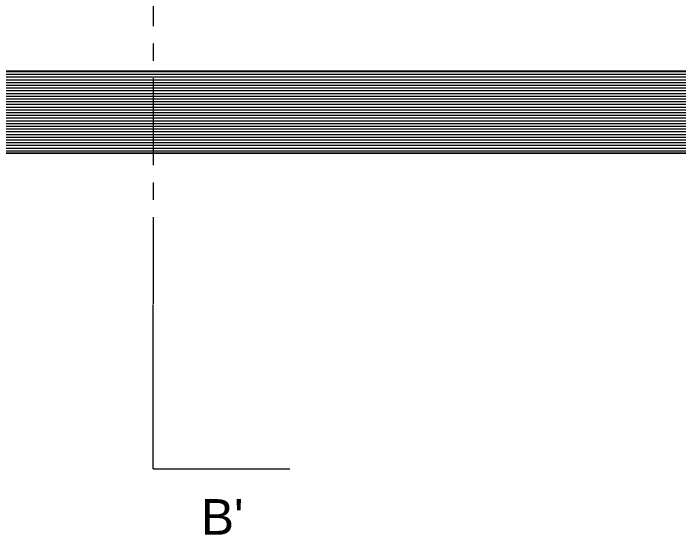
# Model space of a CAD drawing. Header units: millimetres. Extents: x 935 to 13922, y 3203 to 7816.
# Drawn here: x 4463.3 to 4706.5, y 5601.6 to 5792.3 of the extents above; entities that cross this region are included whole.
import ezdxf

# ---------------------------------------------------------------- set-up
doc = ezdxf.new("R2010")
doc.units = ezdxf.units.MM
doc.linetypes.add('CENTRO', pattern=[50.8, 31.75, -6.35, 6.35, -6.35])
doc.layers.get('0').update_dxf_attribs({"lineweight": 20})
for name, color, linetype, lineweight in [('ALBERO', 94, 'Continuous', 5), ('campiture', 253, 'Continuous', 0), ('interni', 210, 'Continuous', 13), ('sezioni', 50, 'Continuous', 5)]:
    doc.layers.add(name, color=color, linetype=linetype, lineweight=lineweight)
doc.styles.get("Standard").update_dxf_attribs({"font": 'arial.ttf', "height": 12})

msp = doc.modelspace()

# ---------------------------------------------------------------- hatches: boundary and pattern name
at = {"layer": 'campiture'}
h = msp.add_hatch(dxfattribs=at)
h.set_pattern_fill('_USER', color=256, pattern_type=0)
h.set_pattern_definition([(0, (0, 0), (0, 1), [])])
h.paths.add_polyline_path([(3574.44, 7025.95), (3574.38, 7026.02), (3574.44, 7026.15), (3574.44, 7313.95), (4274.02, 7313.95), (4274.02, 7343.95), (3544.44, 7343.95), (3544.44, 5741.18), (4984.44, 5741.18), (4984.44, 7343.95), (4404.44, 7343.95), (4404.44, 7313.95), (4954.44, 7313.95), (4954.44, 5771.18), (3574.44, 5771.18)])

# ---------------------------------------------------------------- linework, layer by layer
for p, q in [((3574.44, 5771.18), (4954.44, 5771.18)), ((4984.44, 5741.18), (3544.44, 5741.18))]:
    msp.add_line(p, q)
at = {"layer": 'ALBERO'}
for p, q in [((3574.44, 5771.18), (4954.44, 5771.18)), ((3544.44, 5741.18), (4984.44, 5741.18))]:
    msp.add_line(p, q, dxfattribs=at)
at = {"layer": 'interni'}
for q in [(4514.35, 5685.73), (4564.35, 5625.73)]:
    msp.add_line((4514.35, 5625.73), q, dxfattribs=at)
at = {"layer": 'sezioni', "linetype": 'CENTRO'}
msp.add_line((4514.35, 5819.31), (4514.35, 5685.73), dxfattribs=at)

# ---------------------------------------------------------------- texts
at = {"layer": 'interni', "insert": (4531.82, 5614.58), "char_height": 13, "attachment_point": 1}
msp.add_mtext_dynamic_manual_height_columns("B'", width=8.5067, gutter_width=12.5, heights=[0], dxfattribs=at)

doc.saveas('drawing.dxf')
